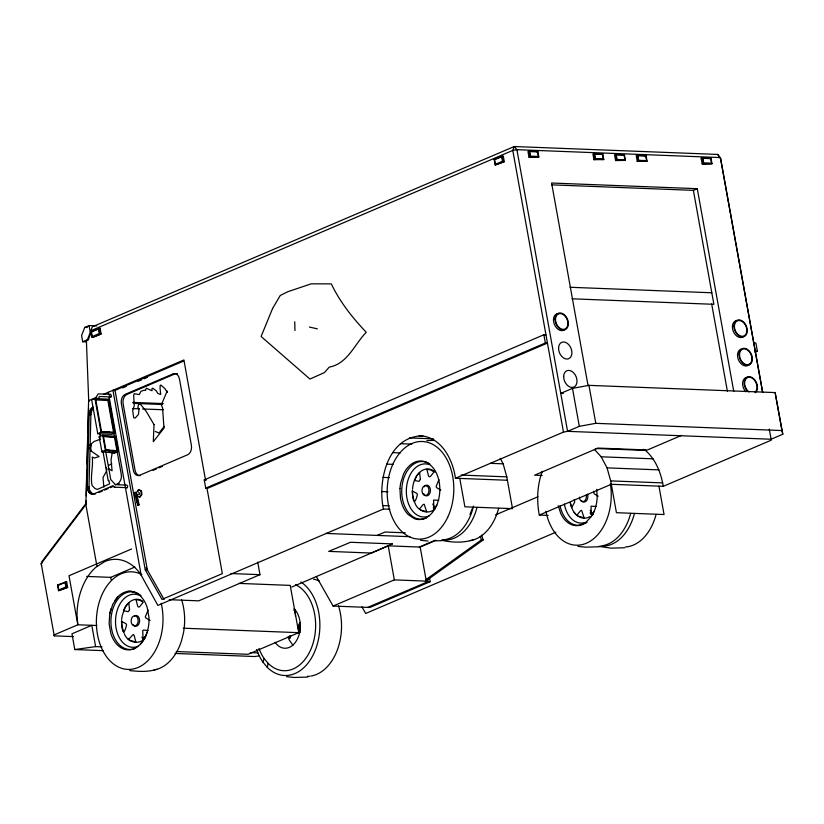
<?xml version="1.0" encoding="UTF-8"?>
<svg xmlns="http://www.w3.org/2000/svg" width="824" height="824" viewBox="0 0 824 824"><rect width="100%" height="100%" fill="white"/><g stroke="black" fill="none" stroke-linecap="round" stroke-linejoin="round"><path stroke-width="1.24" d="M96.717 397.219L88.621 400.68L85.861 504.638L96.995 566.541M73.439 636.602L54.26 635.86L41.2 563.513L85.861 504.638L86.108 500.868M86.242 495.78L86.922 470.339M87.087 463.974L87.766 438.533M87.9 433.445L88.58 407.993M113.001 485.686L93.781 493.906C89.631 495.378 87.025 490.259 87.241 486.757L89.167 414.616L90.712 409.168L93.06 407.108M91.083 493.998L92.824 494.07L89.672 490.62L88.992 486.829L90.908 414.688L91.629 410.846L93.545 407.983L91.794 407.911M90.733 451.325L90.939 443.631M294.734 321.824L294.961 330.558M593.671 491.207L594.135 493.792L598.265 496.233M106.667 468.959L106.44 471.328L103.01 477.426L103.834 487.139M54.26 635.86L54.054 634.944L77.827 624.777L77.003 615.168A54.539 37.183 -87.8 0 1 95.8 567.303L104.803 561.546A54.539 37.183 -87.8 0 1 140.688 574.369L157.878 605.403L383.448 509.016C377.33 481.164 387.754 435.917 422.867 435.865M109.757 613.695L109.118 623.85L110.869 633.605A29.293 19.972 -87.8 0 0 134.096 648.673A29.293 19.972 -87.8 0 0 148.959 617.31L147.208 607.566A29.293 19.972 -87.8 0 0 117.667 597.019L112.734 604.373L109.757 613.695L110.972 608.854M112.352 452.036L111.034 459.905L112.095 470.792L108.305 468.557M42.106 563.08L42.621 560.66L86.036 503.413M300.842 581.971A48.832 33.29 -87.8 0 1 315.314 650.074A48.832 33.29 -87.8 0 1 267.285 667.358L268.14 663.351L264.154 658.561A44.084 30.055 -87.8 0 1 258.983 648.498M99.385 396.478L110.962 396.931L111.384 395.355L110.498 394.336L98.231 393.862L95.048 398.785M115.03 487.211L114.052 487.169L127.298 487.684L127.72 486.108L126.834 485.089L115.381 484.646L110.746 479.578L105.75 451.789M419.457 509.108L423.206 504.494L424.195 504.288L426.667 511.683L420.549 509.994M576.893 515.216L580.652 510.612L581.631 510.396L584.103 517.791L577.985 516.102M542.244 471.369C537.166 485.336 536.537 500.529 539.308 515.062L548.176 515.412M267.285 667.347L262.856 662.043L264.154 658.561M92.278 331.639L90.98 331.588L100.095 328.292L101.115 333.978L93.297 337.315L92 337.263L90.846 330.723L92.298 326.829L514.238 146.528L717.725 154.428L720.598 158.486L762.643 392.162M300.369 624.53L299.854 626.158A5.109 3.492 -87.8 0 0 300.358 630.391M96.779 325.871L89.064 325.573L84.759 327.406L81.586 335.492L82.709 341.744L86.561 341.888M82.709 341.744L87.395 339.735L90.29 332.391L89.064 325.573M88.621 400.68L88.745 401.638L86.396 340.57L88.261 339.776L91.155 332.422L90.29 332.391M42.621 560.66L41.2 563.513L41.602 565.511M148.145 610.038L145.292 616.857L145.879 617.99L150.02 620.431M290.841 635.953L289.399 638.312L288.771 636.736M438.955 479.723L436.102 486.541L436.689 487.684L440.83 490.115M97.799 399.352L99.519 396.488M136.496 492.536L138.319 489.817L140.801 490.702L141.45 494.307L139.617 497.026L137.145 496.141L136.712 493.741M137.66 491.65L138.875 489.837L141.347 490.723L141.996 494.328L140.173 497.047L137.701 496.161M164.306 426.399L158.97 433.012L155.273 431.457M114.989 600.387L117.667 597.009M146.136 635.5L143.088 638.909L142.737 630.607L143.654 630.01L148.124 630.648M436.936 505.184L433.898 508.593L433.579 500.065L438.759 500.322M594.382 511.292L591.333 514.701L591.024 506.183L596.195 506.441M109.54 395.283L110.498 394.336M142.573 640.217L144.808 638.26C138.865 645.728 127.215 642.061 124.29 633.687M293.704 610.193L294.807 609.235L295.548 616.177M435.608 507.945C429.664 515.412 418.015 511.745 415.09 503.371A21.62 14.739 -87.8 0 1 412.484 490.445M591.56 515.361L593.053 514.052M558.239 505.823L560.835 513.743L563.06 517.575A29.293 19.972 -87.8 0 0 578.911 525.475L585.617 522.612L591.333 516.576A29.293 19.972 -87.8 0 0 596.555 503.268L597.184 498.221L596.772 489.363M89.95 444.96L94.142 441.468L100.106 439.316M425.751 579.766L481.412 539.895L483.163 539.957L481.607 535.064M426.472 580.57L483.163 539.957M115.267 484.718C119.933 483.75 122.117 478.631 121.252 474.274L116.977 450.532M102.403 451.542L101.919 451.851L99.189 436.689L102.701 435.34L115.566 436.411L118.296 451.573L114.773 452.922L101.919 451.851L105.431 450.501L118.296 451.573M108.49 465.447L111.796 463.861M590.005 516.473C583.557 521.005 575.142 516.071 572.536 509.479A21.62 14.739 -87.8 0 1 570.393 502.753M582.331 524.466L585.617 522.612M90.846 330.723L512.786 150.421L516.906 149.669L720.392 157.569L762.664 392.502M494.143 159.31L503.268 156.024L504.288 161.7L495.173 164.985L494.143 159.31L495.451 159.362M100.095 328.292L91.464 331.99L92.288 336.532L99.323 333.524L98.509 328.982M502.146 156.498L494.637 159.712L495.461 164.254L502.496 161.247L501.682 156.704M92 337.263L101.115 333.978M495.173 164.985L504.288 161.7M529.152 151.008L527.978 151.513L529.008 157.188L538.834 157.023L537.814 151.348L529.152 151.008L530.182 156.694L529.008 157.188M536.64 151.853L537.814 151.348M594.094 153.532L592.93 154.037L593.949 159.712L603.776 159.547L602.756 153.872L594.094 153.532L595.124 159.207L593.949 159.712M601.582 154.366L602.756 153.872M615.744 154.376L614.57 154.871L615.6 160.556L625.426 160.392L624.407 154.706L615.744 154.376L616.764 160.052L615.6 160.556M623.232 155.211L624.407 154.706M637.395 155.211L636.221 155.715L637.24 161.391L647.077 161.226L646.057 155.551L637.395 155.211L638.415 160.896L637.24 161.391M644.883 156.055L646.057 155.551M103.649 394.263L183.907 359.964L205.557 480.299M114.248 390.71L183.649 361.056M122.694 387.908L126.247 386.394M138.072 381.337L141.615 379.823M143.984 378.813L147.537 377.299M701.162 158.239L710.999 158.074L712.018 163.749L702.182 163.914L701.162 158.239L710.669 158.62L711.483 163.162L703.686 162.864L702.872 158.321M709.824 158.569L710.999 158.074M702.182 163.914L712.018 163.749M551.524 184.844L693.375 190.354L697.289 188.686L733.741 391.287M98.911 492.525L102.31 491.073M104.566 490.105L108.088 488.601M110.375 487.623L113.712 486.201M153.12 470.339L156.632 468.835M158.97 467.836L162.483 466.333M139.122 504.762L138.607 504.865L135.826 492.443L135.064 492.165L134.497 492.999L137.783 505.215L139.122 504.762L136.568 493.566M205.722 488.127L545.354 343.011L547.445 343.083L207.823 488.21L205.722 488.127L204.239 479.887L543.871 334.76L545.962 334.843M131.593 548.99L69 575.739L77.827 624.777L96.83 625.519M57.515 585.009L66.631 581.723L67.65 587.399L58.535 590.695L57.515 585.009L58.813 585.061M66.631 581.723L58.01 585.411L58.823 589.963L65.858 586.956L65.044 582.403M58.535 590.695L67.65 587.399M86.695 576.419L110.704 577.356L134.827 567.046M419.066 435.711C440.974 436.195 452.767 459.061 455.456 478.25L563.462 432.095L567.582 431.343L771.068 439.243L782.8 434.227L775.126 392.584L588.954 385.354L572.484 388.362L560.753 393.367L563.307 393.47M782.8 434.227L781.955 430.55L595.793 423.33L579.313 426.327L567.582 431.343L516.906 149.669L514.238 146.528L512.786 150.421L563.462 432.095M754.99 352.25L757.359 351.24L755.876 342.99L753.785 342.908M257.716 562.061L259.982 574.668L198.728 600.84L169.229 599.687M377.093 535.415L385.035 532.026L405.274 532.809M291.84 587.018L388.207 545.838L420.178 547.074L435.968 540.328M419.262 547.043L435.041 540.297M495.523 514.887L537.969 496.748M681.551 435.391L647.406 449.986L598.049 448.071L534.591 475.18L542.182 475.479M539.308 515.062L611.315 484.296L663.269 486.315L771.285 440.16L769.245 429.119M316.344 576.543L333.092 606.052L394.336 579.88L426.307 581.126L420.178 547.074M238.919 583.402L290.223 585.39L298.731 632.678L248.096 654.308L176.264 651.526M426.307 581.126L425.4 581.507L430.159 581.692L429.479 577.912M367.72 607.401L428.068 581.61L427.615 579.087M430.159 581.692L369.822 607.484L333.092 606.052M555.829 532.222L365.691 613.468L361.921 606.814M94.935 398.528L91.68 399.887L97.768 433.702L111.693 434.351L114.948 432.991L108.871 399.177L94.935 398.528L101.022 432.343L114.948 432.991M108.397 399.97L95.131 399.619L108.397 399.97L114.186 432.137L100.919 431.786L109.798 432.198M97.768 433.702L101.022 432.343M103.968 436.545L115.144 437.183L117.575 450.697L112.26 450.553M117.575 450.697L105.235 449.966L109.922 450.357M425.184 485.408L423.011 486.974L422.104 489.302A5.109 3.481 -87.8 0 0 426.368 495.378A5.109 3.481 -87.8 0 0 427.944 486.768L425.431 485.398M472.976 539.916C462.81 543.119 451.583 542.48 441.242 540.214M156.756 669.243C148.124 672.26 138.659 671.478 129.698 670.592M137.783 505.215L138.298 505.112M95.615 646.603L91.794 625.323L71.966 633.8L74.799 649.549L95.615 646.603L102.011 646.85M259.581 655.842L254.678 656.532L175.018 653.442M435.752 540.863L441.695 540.657M599.141 546.765L585.452 547.167L577.933 546.384M624.561 547.754L611.037 548.156L598.688 546.322M307.774 677.06L294.25 677.472L286.577 676.679M426.873 440.552L434.454 440.356M530.182 156.694L538.834 157.023M595.124 159.207L603.776 159.547M616.764 160.052L625.426 160.392M638.415 160.896L647.077 161.226M697.289 188.686L551.606 183.021L588.058 385.632M569.961 287.267L711.812 292.778M572.031 298.803L713.883 304.313L693.375 190.354M755.268 351.158L757.359 351.24M84.759 327.406L87.334 327.509M87.395 339.735L88.261 339.776M132.715 402.39L163.265 403.575M133.261 403.369L162.513 404.502M132.437 408.591L139.204 408.807M142.624 408.982L163.368 409.744M90.712 409.168L92.463 409.229M89.878 410.774L91.629 410.846M89.353 412.639L91.093 412.711M89.167 414.616L90.908 414.688M409.425 437.915L433.506 438.852M596.04 448.503L645.46 450.419C655.852 459.596 661.023 472.914 663.269 486.315M400.423 443.673L411.835 444.115M594.361 449.338L601.18 456.795L653.133 458.813M392.688 452.613L400.289 452.912M490.465 463.346L503.134 463.84L506.801 476.849L512.518 508.655L464.891 506.812L459.782 478.414M601.18 456.795L607.041 467.867L658.994 469.886M386.724 464.108L393.058 464.355M461.183 475.077L506.801 476.849M607.041 467.867L610.708 480.886L662.661 482.895M455.456 478.25L507.409 480.258M382.954 477.384L389.288 477.632M204.239 479.887L206.34 479.97M381.625 491.537L387.96 491.784M117.523 483.76L119.274 483.822M87.241 486.757L88.992 486.829M87.416 488.735L89.157 488.797M87.931 490.558L89.672 490.62M88.745 492.103L90.496 492.175M89.826 493.277L91.567 493.349M93.781 493.906L95.522 493.967M382.83 505.606L389.165 505.854M383.448 509.016L389.783 509.263M325.779 533.427L409.981 536.692M145.261 569.899L147.352 569.981L115.041 390.37L112.94 390.288L145.261 569.899L161.998 599.409L222.346 573.628L206.917 487.87M230.885 573.535L259.982 574.668M183.299 628.197L298.731 632.678M250.29 652.608L257.861 652.907M74.799 649.549L103.062 650.651M109.829 396.88L110.962 396.931M126.165 487.633L127.298 487.684M115.144 437.183L103.422 436.215L105.853 449.729M420.498 540.266L428.017 541.059M108.83 452.077L114.773 452.922M317.374 328.858L309.433 327.046M138.772 492.309L139.73 493.689L139.174 494.524L138.411 494.256M90.104 444.991L90.97 445.362L89.96 448.287L91.351 451.161L99.138 456.568L94.327 458.062L92.247 457.011C93.421 466.477 90.146 476.056 92.051 485.48L95.079 488.601L97.49 489.415L109.602 483.843L108.881 480.32M142.737 601.067L140.317 599.862A21.62 14.739 -87.8 0 0 124.393 608.915L122.199 615.786A21.62 14.739 -87.8 0 0 121.736 619.504M129.739 640.31L135.857 641.999L134.178 635.448L133.282 634.439L128.647 639.424M643.472 449.286L645.46 450.419M435.021 471.956L433.548 470.751A21.62 14.739 -87.8 0 0 416.862 475.644L413.895 481.896A21.62 14.739 -87.8 0 0 412.546 489.188M127.885 638.868L130.11 640.67M574.174 512.301L576.13 514.66M292.942 645.264L289.337 640.094A21.62 14.739 -87.8 0 1 288.07 636.88M717.725 154.428L720.598 158.486M146.095 567.757L164.1 599.491M500.199 458.298L503.134 463.84M574.256 499.498L574.719 502.084L571.64 507.666L570.167 502.63M136.887 501.538L137.835 503.917M123.013 630.473L123.858 632.616L122.148 626.971A21.62 14.739 -87.8 0 1 121.674 620.76M99.189 436.689L100.219 439.408M480.248 536.218L481.412 539.895M289.512 635.819L290.099 638.198M106.255 467.424L106.739 469.762M775.126 392.584L781.955 430.55M702.336 157.734L703.356 163.41M711.668 303.901L727.396 391.276M658.942 486.15L664.051 514.537L616.424 512.693L610.708 480.886M588.954 385.354L595.793 423.33M572.484 388.362L579.313 426.327M543.871 334.76L545.354 343.011M501.971 155.973L502.99 161.648M388.207 545.838L394.336 579.88M98.798 328.251L99.817 333.926M108.274 392.286L108.727 394.809M109.18 397.343L141.203 575.348M113.825 433.033L114.505 436.782M107.82 400.207L113.609 432.373M114.515 437.42L116.957 450.944M102.701 435.34L105.431 450.501M95.708 399.382L101.496 431.549M99.704 433.3L100.374 437.05M102.856 450.81L108.253 480.835M110.704 577.356L111.168 579.921M65.333 581.672L66.353 587.347M86.396 340.57L86.52 341.527M564.708 329.621A8.879 6.18 66.9 0 1 554.253 324.079A8.879 6.18 66.9 0 1 558.6 313.604M127.411 591.477A29.283 19.961 -87.8 0 1 137.598 593.744M147.105 632.276A29.283 19.961 -87.8 0 1 140.42 644.121M181.61 599.748A48.832 33.29 -87.8 0 1 183.464 632.925L181.435 640.99A48.832 33.29 -87.8 0 1 154.026 669.964M161.205 603.364A48.832 33.29 -87.8 0 1 132.88 669.036A48.832 33.29 -87.8 0 1 96.686 615.353A48.832 33.29 -87.8 0 1 141.81 574.616M135.579 648.313A28.861 19.673 -87.8 0 1 111.137 617.155A28.861 19.673 -87.8 0 1 141.038 595.731M143.118 638.765A21.62 14.739 -87.8 0 1 141.852 637.137M138.226 646.232A26.564 18.118 -87.8 0 1 115.515 621.42A26.564 18.118 -87.8 0 1 138.442 594.949M134.425 616.033A5.377 3.656 -87.8 0 1 139.081 617.928A5.377 3.656 -87.8 0 1 138.195 624.994A5.377 3.656 -87.8 0 1 133.333 624.726M473.522 506.142A48.832 33.3 -87.8 0 1 442.509 539.905M426.379 517.997A28.861 19.673 -87.8 0 1 401.803 488.498A28.861 19.673 -87.8 0 1 429.84 463.891M434.608 509.16A21.62 14.739 -87.8 0 1 433.269 507.656M425.215 485.717A5.377 3.677 -87.8 0 1 430.416 490.857A5.377 3.677 -87.8 0 1 424.638 495.018M424.144 494.431A5.377 3.677 -87.8 0 1 423.732 493.731M424.164 486.829A5.377 3.677 -87.8 0 1 424.659 486.212M429.036 515.917A26.564 18.107 -87.8 0 1 406.325 491.083A26.564 18.107 -87.8 0 1 429.252 464.633M477.003 507.44A48.832 33.29 -87.8 0 1 442.797 539.998M472.08 508.892A44.084 30.055 -87.8 0 1 469.927 514.567M498.644 508.274A48.832 33.29 -87.8 0 1 470.247 540.626M434.403 506.884A21.62 14.739 -87.8 0 1 432.765 504.051M610.378 483.801A48.832 33.29 -87.8 0 1 586.348 543.232A48.832 33.29 -87.8 0 1 545.91 511.333M630.669 513.404A48.832 33.3 -87.8 0 1 602.272 545.756M587.059 522.282A28.861 19.673 -87.8 0 1 584.927 523.59M583.825 524.115A28.861 19.673 -87.8 0 1 560.032 505.771M591.364 514.547A21.62 14.739 -87.8 0 1 590.097 512.919M587.533 494.246A5.377 3.677 -87.8 0 1 586.781 500.343A5.377 3.677 -87.8 0 1 582.63 501.579M582.074 501.126A5.377 3.677 -87.8 0 1 581.59 500.549M585.442 522.426A26.564 18.107 -87.8 0 1 564.358 504.041M586.286 495.131A5.109 3.481 -87.8 0 1 583.516 501.6A5.109 3.481 -87.8 0 1 579.437 497.181M262.856 662.043A48.832 33.29 -87.8 0 1 256.635 649.466M295.528 584.659A44.084 30.055 -87.8 0 1 312.275 645.717A44.084 30.055 -87.8 0 1 268.15 663.351M313.625 579.148A48.832 33.29 -87.8 0 1 319.259 581.013M338.499 605.846A48.832 33.29 -87.8 0 1 310.906 676.051M309.742 676.216A48.832 33.29 -87.8 0 1 307.414 676.35M294.086 608.668A21.62 14.739 -87.8 0 1 296.794 640.145A21.62 14.739 -87.8 0 1 275.062 642.298M300.379 632.224A5.377 3.656 -87.8 0 1 298.288 627.435A5.377 3.656 -87.8 0 1 300.41 622.481M634.439 513.548A48.832 33.29 -87.8 0 1 600.243 546.106M656.089 514.392A48.832 33.29 -87.8 0 1 625.365 547.002M593.115 514.619A21.62 14.739 -87.8 0 1 590.2 510.169M749.83 363.662A8.879 6.18 66.9 0 1 739.303 361.499A8.879 6.18 66.9 0 1 740.992 349.17M749.037 391.956A8.281 5.768 66.9 0 1 745.267 379.905A8.281 5.768 66.9 0 1 754.547 380.266A8.281 5.768 66.9 0 1 755.093 392.193M747.327 391.039A8.879 6.18 66.9 0 1 745.483 378.504A8.879 6.18 66.9 0 1 755.268 380.513A8.879 6.18 66.9 0 1 755.402 392.698M745.761 391.709A8.879 6.18 66.9 0 1 742.682 382.367A8.879 6.18 66.9 0 1 747.739 377.341M743.619 336.573A8.879 6.18 66.9 0 1 733.175 331.032A8.879 6.18 66.9 0 1 737.511 320.546M177.551 373.849A7.643 5.212 -87.8 0 0 174.853 373.952L126.865 394.449A7.643 5.212 -87.8 0 0 123.136 403.935L135.054 470.164A7.643 5.212 -87.8 0 0 140.07 475.644M121.509 621.368C121.653 627.517 123.229 638.961 126.597 624.85L126.01 623.706L121.509 621.368M399.939 488.416L400.505 498.52L401.679 503.279A29.293 19.972 -87.8 0 0 408.282 514.65L414.554 518.729A29.293 19.972 -87.8 0 0 436.143 506.482A29.293 19.972 -87.8 0 0 436.298 472.894C433.476 467.095 428.408 461.79 421.713 461.038A29.293 19.972 -87.8 0 0 403.544 474.047L400.567 483.369L399.939 488.416M412.309 491.042C412.464 497.191 414.029 508.635 417.408 494.524L416.82 493.38L412.309 491.042M154.016 424.607L153.315 441.695L163.976 428.161L162.565 407.952L161.319 404.862L167.169 391.05L167.262 392.451L165.058 388.804L161.051 385.148L160.258 385.21L160.041 388.135L160.701 394.469L157.827 393.409L156.313 390.906L152.749 388.186L151.997 388.516L152.018 390.772L146.27 388.176L145.467 390.494L144.2 390.195L140.945 391.318L139.256 394.603L134.23 393.656L133.673 395.324L134.23 405.789L132.674 410.63L133.715 417.747L135.229 417.995L138.473 414.41L139.05 408.714L137.814 407.468L138.834 403.472L140.647 404.45L146.167 411.289L154.016 424.607M136.032 599.697L137.711 606.248L138.504 607.092L139.493 606.886L143.242 602.272L139.781 600.202L136.032 599.697M426.842 469.381L428.521 475.932L429.314 476.777L430.303 476.571L434.052 471.956L430.591 469.886L426.842 469.381M131.521 618.731L131.304 619.576A5.109 3.492 -87.8 0 0 133.158 625.478A5.109 3.492 -87.8 0 0 137.505 623.644A5.109 3.492 -87.8 0 0 137.155 617.114C135.62 614.405 131.933 616.115 131.521 618.731M129.553 609.739L128.245 611.696L123.487 610.718L125.753 606.207L128.802 602.787L129.553 609.739M420.364 479.413L419.056 481.371L414.297 480.402L416.573 475.881L419.612 472.471L420.364 479.413M272.6 308.444L261.105 336.48L309.937 379.05L324.471 372.561L329.219 367.123C347.522 363.92 354.701 343.989 366.247 332.299C352.497 317.796 340.003 302.058 331.31 283.889L311.184 283.837L287.71 291.748L280.263 295.476L272.6 308.444M392.389 543.902L371.336 553.048L328.714 551.39L350.488 542.274L392.389 543.902M173.102 373.88L125.114 394.387A7.643 5.212 -87.8 0 0 121.396 403.873L133.313 470.092A7.643 5.212 -87.8 0 0 139.668 475.273L187.656 454.766A7.643 5.212 -87.8 0 0 191.384 445.279L179.467 379.05A7.643 5.212 -87.8 0 0 173.102 373.88M537.485 151.894L529.688 151.595L530.512 156.138L538.299 156.447L537.485 151.894M602.426 154.418L594.629 154.119L595.453 158.661L603.24 158.96L602.426 154.418M624.077 155.262L616.28 154.953L617.094 159.506L624.891 159.805L624.077 155.262M645.717 156.097L637.931 155.798L638.744 160.34L646.541 160.639L645.717 156.097M558.569 348.068A8.879 6.18 66.9 0 0 568.406 358.811A8.879 6.18 66.9 0 0 568.745 344.669A8.879 6.18 66.9 0 0 558.569 348.068M563.678 376.465A8.879 6.18 66.9 0 0 573.514 387.208A8.879 6.18 66.9 0 0 573.854 373.066A8.879 6.18 66.9 0 0 563.678 376.465M555.026 319.001A8.879 6.18 66.9 0 0 564.852 329.744A8.879 6.18 66.9 0 0 565.202 315.602A8.879 6.18 66.9 0 0 555.026 319.001M555.479 319.166A8.281 5.768 66.9 0 0 564.646 329.188A8.281 5.768 66.9 0 0 564.965 316.004A8.281 5.768 66.9 0 0 555.479 319.166M447.669 517.317A48.832 33.29 -87.8 0 0 423.608 441.571A48.832 33.29 -87.8 0 0 390.205 511.982A48.832 33.29 -87.8 0 0 447.669 517.317M739.499 354.516A8.281 5.768 66.9 0 0 748.666 364.527A8.281 5.768 66.9 0 0 748.995 351.343A8.281 5.768 66.9 0 0 739.499 354.516M739.056 354.351A8.879 6.18 66.9 0 0 748.882 365.084A8.879 6.18 66.9 0 0 749.232 350.952A8.879 6.18 66.9 0 0 739.056 354.351M733.937 325.954A8.879 6.18 66.9 0 0 743.773 336.697A8.879 6.18 66.9 0 0 744.124 322.555A8.879 6.18 66.9 0 0 733.937 325.954M734.39 326.119A8.281 5.768 66.9 0 0 743.557 336.13A8.281 5.768 66.9 0 0 743.887 322.946A8.281 5.768 66.9 0 0 734.39 326.119"/></g></svg>
